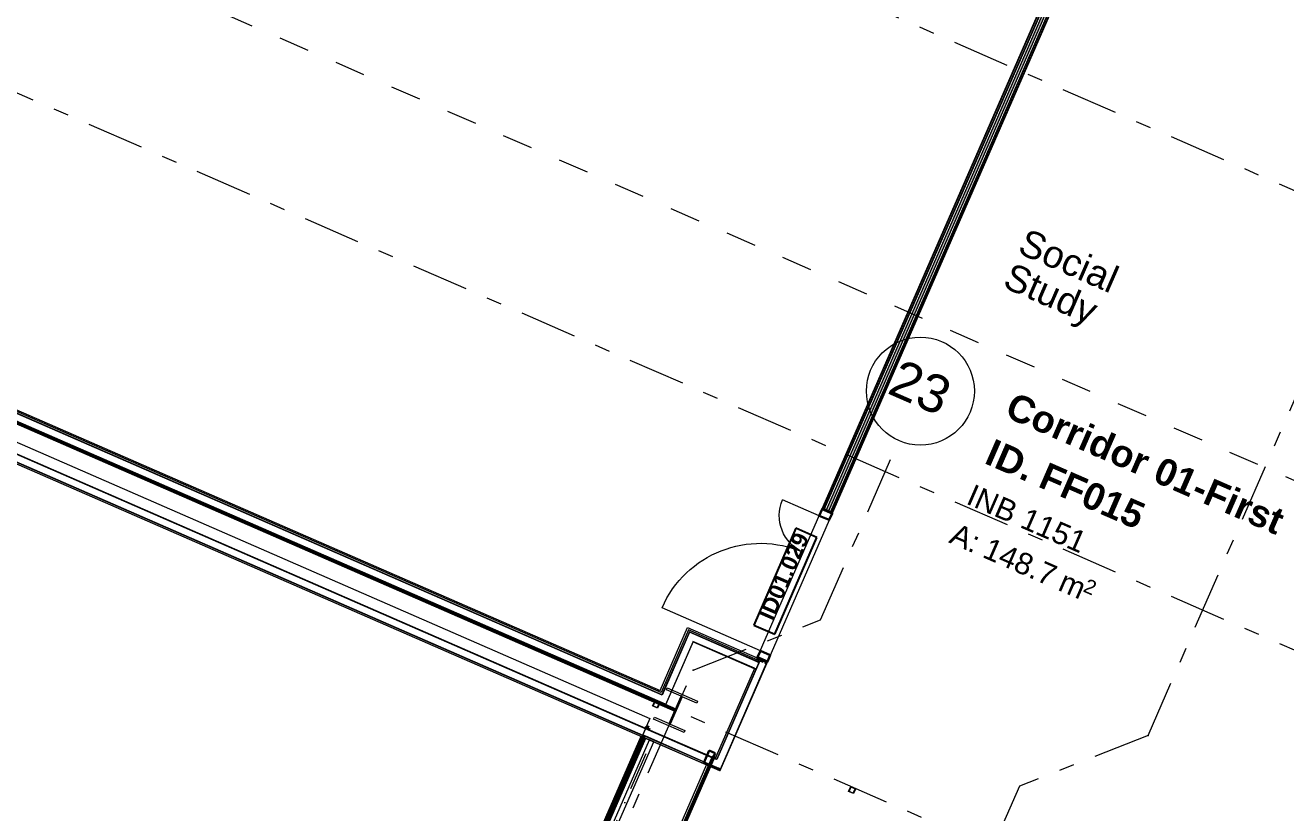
# Model space of a CAD drawing. Header units: millimetres. Extents: x -50172 to 258853, y -59787 to 25069.
# Drawn here: x -19181 to -7507, y -31887 to -24594 of the extents above; entities that cross this region are included whole.
import ezdxf
from ezdxf.enums import TextEntityAlignment as Align

# ---------------------------------------------------------------- set-up
doc = ezdxf.new("R2010")
doc.units = ezdxf.units.MM
doc.header["$MEASUREMENT"] = 0
for name, pattern in [('Dashed', [564.444447, 282.222223, -282.222223]), ('Dot & Dashed', [670.277762, 352.777767, -176.388884, 0, -141.111112]), ('Double Dashed', [1093.611073, 529.166651, -211.666656, 141.111112, -211.666656])]:
    doc.linetypes.add(name, pattern=pattern)
for name, color, linetype in [('A-25-M_Wall_Int', 7, 'Continuous'), ('A-95-MC_Marker_Section_P2.Marker', 7, 'Continuous'), ('ArchiCAD Door Markers', 7, 'Continuous'), ('ArchiCAD Doors', 7, 'Continuous'), ('COLUMN.IFC Import', 7, 'Continuous'), ('New_A-05-M_Gross_Int_Circulation', 7, 'Continuous'), ('New_A-15-MG_Structural_Grid_Phase_2', 7, 'Continuous'), ('New_A-20-M_Floor_Slab', 7, 'Continuous'), ('New_A-25-M_Curtain_Wall', 7, 'Continuous'), ('New_A-25-M_Wall_Int', 7, 'Continuous'), ('New_A-35-M_FFE-Zone', 7, 'Continuous'), ('New_ArchiCAD Door Markers', 7, 'Continuous'), ('New_ArchiCAD Doors', 7, 'Continuous')]:
    doc.layers.add(name, color=color, linetype=linetype)
for name, color, linetype, lineweight in [('A-25-M_Wall_Int_Pen_No__1', 7, 'Continuous', 13), ('A-95-MC_Marker_Section_P2.Marker_Pen_No__1', 7, 'Continuous', 13), ('ArchiCAD Door Markers_Pen_No__1', 7, 'Continuous', 13), ('ArchiCAD Door Markers_Pen_No__5', 7, 'Continuous', 25), ('ArchiCAD Doors_Pen_No__3', 7, 'Continuous', 18), ('COLUMN.IFC Import_Pen_No__2', 8, 'Continuous', 15), ('New_A-20-M_Floor_Slab_Pen_No__89', 8, 'Continuous', 20), ('New_A-25-M_Curtain_Wall_Pen_No__90', 8, 'Continuous', 20), ('New_A-25-M_Wall_Int_Pen_No__1', 7, 'Continuous', 13), ('New_A-95-P_Drawing_Pen_No__156', 5, 'Continuous', 50), ('New_A-95-P_Text_1_50_GA_Pen_No__1', 7, 'Continuous', 13), ('New_ArchiCAD Door Markers_Pen_No__1', 7, 'Continuous', 13), ('New_ArchiCAD Door Markers_Pen_No__5', 7, 'Continuous', 25), ('New_ArchiCAD Doors_Pen_No__1', 7, 'Continuous', 13), ('New_ArchiCAD Zone Stamps_Pen_No__9', 7, 'Continuous', 13)]:
    doc.layers.add(name, color=color, linetype=linetype, lineweight=lineweight)
for name, color, linetype, lineweight, true_color in [('A-25-M_Wall_Int_Pen_No__107', 7, 'Continuous', 15, 0xa6a6a6), ('A-25-M_Wall_Int_Pen_No__27', 7, 'Continuous', 50, 0x2a2a2a), ('ArchiCAD Doors_Pen_No__23', 7, 'Continuous', 30, 0x2a2a2a), ('New_A-05-M_Gross_Int_Circulation_Pen_No__74', 7, 'Continuous', 20, 0x606060), ('New_A-15-MG_Structural_Grid_Phase_2_Pen_No__222', 7, 'Continuous', 13, 0x65af33), ('New_A-25-M_Curtain_Wall_Pen_No__69', 7, 'Continuous', 20, 0x606060), ('New_A-25-M_Wall_Int_Pen_No__107', 7, 'Continuous', 15, 0xa6a6a6), ('New_A-25-M_Wall_Int_Pen_No__27', 7, 'Continuous', 50, 0x2a2a2a), ('New_A-35-M_FFE-Zone_Pen_No__74', 7, 'Continuous', 20, 0x606060), ('New_ArchiCAD Doors_Pen_No__43', 7, 'Continuous', 30, 0x444444), ('New_ArchiCAD Doors_Pen_No__63', 7, 'Continuous', 20, 0x606060)]:
    doc.layers.add(name, color=color, linetype=linetype, lineweight=lineweight, true_color=true_color)
doc.styles.add('GENERATED_STYLE_1', font='')
doc.styles.add('GENERATED_STYLE_2', font='')
doc.styles.add('GENERATED_STYLE_3', font='')
doc.styles.add('GENERATED_STYLE_4', font='')
doc.styles.get('GENERATED_STYLE_1').set_extended_font_data('Arial', bold=True)
doc.styles.get('GENERATED_STYLE_2').set_extended_font_data('Swis721 BT', bold=True)
doc.styles.get('GENERATED_STYLE_3').set_extended_font_data('Arial')
doc.styles.get('GENERATED_STYLE_4').set_extended_font_data('Swis721 BT')
doc.linetypes.add('Double Slash', pattern='A,0,[2,EC-MA-00-01-DR-A-00364 Phase 2 Hub First Floor GA-S2-P181.Shx,S=15.679012,R=0,X=0,Y=0],-1975.555563,0', length=1975.555563)

# ---------------------------------------------------------------- blocks, each defined once
blk = doc.blocks.new('Corridor 01-First_INB 1151_45_2', base_point=(-9241, -29522))
at = {"layer": 'New_A-05-M_Gross_Int_Circulation_Pen_No__74', "linetype": 'Continuous'}
for p, q in [((-8283, -21257), (-12748, -31497)), ((-13468, -31183), (-16881, -38996)), ((-12748, -31497), (-13468, -31183))]:
    blk.add_line(p, q, dxfattribs=at)
at = {"layer": 'New_ArchiCAD Zone Stamps_Pen_No__9'}
for tag, height, style, p in [('ROOM_NAME', 250, 'GENERATED_STYLE_1', (-10021, -27985)), ('zoneNameLine2', 250, 'GENERATED_STYLE_1', (-10210, -28418)), ('ROOM_NUMBER', 200, 'GENERATED_STYLE_3', (-10398, -28838)), ('measuredAreaCode', 200, 'GENERATED_STYLE_3', (-10555, -29198)), ('DUMMY_649', 200, 'GENERATED_STYLE_3', (-10248, -29332)), ('DUMMY_650', 200, 'GENERATED_STYLE_3', (-9619, -29607)), ('DUMMY_651', 133, 'GENERATED_STYLE_3', (-9339, -29713))]:
    blk.add_attdef(tag, text='', height=height, rotation=336.4404, dxfattribs=dict(at, style=style)).set_placement(p, align=Align.TOP_LEFT)
blk = doc.blocks.new('Computer Lab E (PG)_INB 1101_46_2', base_point=(-15405, -22880))
at = {"layer": 'New_A-35-M_FFE-Zone_Pen_No__74', "linetype": 'Continuous'}
for p, q in [((-12402, -30453), (-8387, -21245)), ((-20678, -27537), (-13300, -30754)), ((-13300, -30754), (-13047, -30172)), ((-13047, -30172), (-12402, -30453))]:
    blk.add_line(p, q, dxfattribs=at)
at = {"layer": 'New_ArchiCAD Zone Stamps_Pen_No__9'}
for tag, height, style, p in [('ROOM_NAME', 250, 'GENERATED_STYLE_1', (-16534, -21191)), ('zoneNameLine2', 250, 'GENERATED_STYLE_1', (-16723, -21623)), ('ROOM_NUMBER', 200, 'GENERATED_STYLE_3', (-16911, -22044)), ('measuredAreaCode', 200, 'GENERATED_STYLE_3', (-17068, -22404)), ('DUMMY_649', 200, 'GENERATED_STYLE_3', (-16761, -22538)), ('DUMMY_650', 200, 'GENERATED_STYLE_3', (-16271, -22752)), ('DUMMY_651', 133, 'GENERATED_STYLE_3', (-15992, -22858))]:
    blk.add_attdef(tag, text='', height=height, rotation=336.4404, dxfattribs=dict(at, style=style)).set_placement(p, align=Align.TOP_LEFT)
blk = doc.blocks.new('Slab_6_2', base_point=(-21326, -27555))
at = {"layer": 'New_A-20-M_Floor_Slab_Pen_No__89', "linetype": 'Continuous', "flags": 128}
blk.add_lwpolyline([(-21326, -27555), (-13395, -31013), (-16771, -38757), (-18248, -38113), (-20300, -42813), (-15135, -45066), (-14841, -44390), (-9718, -46624), (-10481, -48373), (-10761, -49015), (-11284, -50213), (-1528, -54467), (942, -48802), (12487, -53836)], dxfattribs=at)
blk = doc.blocks.new('*X788')
at = {"layer": 'New_A-25-M_Wall_Int_Pen_No__107', "linetype": 'Continuous'}
for p, q in [((-8375, -21217), (-8373, -21217)), ((-8373, -21217), (-8367, -21213)), ((-8367, -21213), (-8363, -21209)), ((-8363, -21209), (-8361, -21203)), ((-8361, -21204), (-8363, -21209)), ((-8363, -21209), (-8363, -21215)), ((-8363, -21215), (-8362, -21221)), ((-8362, -21221), (-8361, -21223)), ((-8361, -21186), (-8360, -21192)), ((-8361, -21203), (-8360, -21198)), ((-8357, -21199), (-8361, -21204)), ((-8360, -21198), (-8360, -21192)), ((-8352, -21195), (-8357, -21199)), ((-8348, -21192), (-8352, -21195)), ((-8335, -21145), (-8343, -21144)), ((-8329, -21150), (-8335, -21145))]:
    blk.add_line(p, q, dxfattribs=at)
blk = doc.blocks.new('*X789')
at = {"layer": 'New_A-25-M_Wall_Int_Pen_No__107', "linetype": 'Continuous'}
blk.add_hatch(color=256, dxfattribs=at).paths.add_polyline_path([(-12367, -30468), (-12373, -30482), (-12351, -30492), (-12344, -30478)])
blk = doc.blocks.new('*X790')
at = {"layer": 'New_A-25-M_Wall_Int_Pen_No__107', "linetype": 'Continuous'}
blk.add_hatch(color=256, dxfattribs=at).paths.add_polyline_path([(-8315, -21175), (-11764, -29084), (-11741, -29094), (-8302, -21208)])
blk = doc.blocks.new('*X791')
at = {"layer": 'New_A-25-M_Wall_Int_Pen_No__107', "linetype": 'Continuous'}
blk.add_hatch(color=256, dxfattribs=at).paths.add_polyline_path([(-8597, -21976), (-8587, -21953), (-8601, -21947), (-8611, -21970)])
blk = doc.blocks.new('Double Door Asymmetric 19_6')
at = {"layer": 'New_ArchiCAD Doors_Pen_No__1', "linetype": 'Continuous'}
for p, q in [((-755, -15), (-755, 0)), ((755, -15), (755, 0)), ((-755, -18), (-755, -15)), ((-755, -38), (-755, -18)), ((-755, -63), (-755, -38)), ((-755, -82), (-755, -63)), ((-755, -85), (-755, -82)), ((-755, -100), (-755, -85)), ((755, -18), (755, -15)), ((755, -38), (755, -18)), ((755, -63), (755, -38)), ((755, -82), (755, -63)), ((755, -85), (755, -82)), ((755, -100), (755, -85))]:
    blk.add_line(p, q, dxfattribs=at)
at = {"layer": 'New_ArchiCAD Doors_Pen_No__43', "linetype": 'Continuous'}
for p, q in [((-748, 0), (-755, 0)), ((-755, 0), (-755, -100)), ((-682, 0), (-748, 0)), ((-748, 0), (-748, -100)), ((-682, -100), (-682, 0)), ((748, 0), (682, 0)), ((682, 0), (682, -100)), ((748, 0), (755, 0)), ((748, -100), (748, 0)), ((755, 0), (755, -100)), ((-748, -100), (-755, -100)), ((-748, -100), (-682, -100)), ((682, -100), (748, -100)), ((748, -100), (755, -100))]:
    blk.add_line(p, q, dxfattribs=at)
at = {"layer": 'New_ArchiCAD Doors_Pen_No__63', "linetype": 'Continuous'}
for p, q in [((682, 0), (682, 994)), ((-682, 0), (-682, 370))]:
    blk.add_line(p, q, dxfattribs=at)
for centre, radius, start, end in [((682, 0), 994, 90, 180), ((-682, 0), 370, 0, 90)]:
    blk.add_arc(centre, radius, start, end, dxfattribs=at)
blk = doc.blocks.new('Door Stamp 17_32')
at = {"layer": 'New_ArchiCAD Door Markers_Pen_No__5', "linetype": 'Continuous'}
for p, q in [((489, -40), (-489, -40)), ((-489, -40), (-489, -252)), ((489, -40), (-489, -40)), ((489, -252), (489, -40)), ((-489, -252), (489, -252))]:
    blk.add_line(p, q, dxfattribs=at)
at = {"layer": 'New_ArchiCAD Door Markers_Pen_No__1', "style": 'GENERATED_STYLE_2'}
blk.add_attdef('AC_WIDO_ID', text='', height=150, rotation=180, dxfattribs=at).set_placement((430, 4), align=Align.BOTTOM_LEFT)
blk = doc.blocks.new('Wall_261_2', base_point=(-8283, -21257))
at = {"layer": 'New_A-25-M_Wall_Int_Pen_No__107', "linetype": 'Continuous'}
for points in [[(-8341, -21139), (-8327, -21145), (-8335, -21125)], [(-11798, -29068), (-11785, -29074), (-8371, -21245), (-8384, -21239)], [(-8572, -21919), (-8283, -21257), (-8291, -21237), (-8585, -21913)], [(-8371, -21245), (-8365, -21231), (-8378, -21225), (-8384, -21239)], [(-8578, -21932), (-8572, -21919), (-8585, -21913), (-8591, -21926)], [(-8625, -22004), (-11720, -29102), (-11707, -29108), (-8612, -22010)], [(-8612, -22010), (-8606, -21997), (-8619, -21991), (-8625, -22004)], [(-12408, -30467), (-12395, -30473), (-12388, -30459), (-12402, -30453)], [(-12330, -30501), (-12317, -30507), (-12310, -30493), (-12324, -30487)]]:
    blk.add_hatch(color=256, dxfattribs=at).paths.add_polyline_path(points)
at = {"layer": 'New_A-25-M_Wall_Int_Pen_No__107', "linetype": 'Continuous', "lineweight": 0, "true_color": 0x535353}
for points in [[(-11785, -29074), (-11782, -29076), (-8325, -21149), (-8327, -21146), (-8327, -21146)], [(-8618, -21988), (-8291, -21237), (-8292, -21233), (-8621, -21987)], [(-8365, -21231), (-8364, -21230), (-8378, -21224), (-8378, -21225)], [(-8327, -21146), (-8327, -21145), (-8341, -21139), (-8341, -21140)], [(-8327, -21146), (-8327, -21146), (-8327, -21145)], [(-8579, -21935), (-8578, -21932), (-8591, -21926), (-8593, -21929)], [(-8622, -21989), (-11723, -29101), (-11720, -29102), (-8619, -21991)], [(-8619, -21991), (-8618, -21988), (-8621, -21987), (-8622, -21989)], [(-8606, -21997), (-8604, -21994), (-8618, -21988), (-8619, -21991)], [(-12388, -30459), (-12395, -30473), (-12392, -30474), (-12385, -30460)], [(-12327, -30485), (-12333, -30500), (-12330, -30501), (-12324, -30487)]]:
    blk.add_hatch(color=251, dxfattribs=at).paths.add_polyline_path(points)
at = {"layer": 'New_A-25-M_Wall_Int_Pen_No__1', "linetype": 'Continuous'}
for p, q in [((-8327, -21146), (-11785, -29074)), ((-8325, -21149), (-11782, -29076)), ((-8315, -21175), (-11764, -29084)), ((-8302, -21208), (-11741, -29094)), ((-8292, -21233), (-8621, -21987)), ((-8291, -21237), (-8585, -21913)), ((-8378, -21224), (-8364, -21230)), ((-8378, -21225), (-8365, -21231)), ((-8327, -21145), (-8341, -21139)), ((-8341, -21140), (-8327, -21146)), ((-8593, -21929), (-8601, -21947)), ((-8579, -21935), (-8593, -21929)), ((-8585, -21913), (-8591, -21926)), ((-8578, -21932), (-8591, -21926)), ((-8622, -21989), (-11723, -29101)), ((-8625, -22004), (-11720, -29102)), ((-8619, -21991), (-8625, -22004)), ((-8621, -21987), (-8622, -21989)), ((-8619, -21991), (-8606, -21997)), ((-8611, -21970), (-8618, -21988)), ((-8604, -21994), (-8618, -21988)), ((-8601, -21947), (-8611, -21970)), ((-8597, -21976), (-8611, -21970)), ((-8587, -21953), (-8601, -21947)), ((-11785, -29074), (-11798, -29068)), ((-11782, -29076), (-11785, -29074)), ((-11764, -29084), (-11782, -29076)), ((-11741, -29094), (-11764, -29084)), ((-11723, -29101), (-11741, -29094)), ((-11720, -29102), (-11723, -29101)), ((-11707, -29108), (-11720, -29102)), ((-12388, -30459), (-12402, -30453)), ((-12388, -30459), (-12395, -30473)), ((-12385, -30460), (-12392, -30474)), ((-12385, -30460), (-12388, -30459)), ((-12367, -30468), (-12385, -30460)), ((-12367, -30468), (-12373, -30482)), ((-12344, -30478), (-12367, -30468)), ((-12344, -30478), (-12351, -30492)), ((-12327, -30485), (-12344, -30478)), ((-12327, -30485), (-12333, -30500)), ((-12324, -30487), (-12330, -30501)), ((-12324, -30487), (-12327, -30485)), ((-12310, -30493), (-12324, -30487))]:
    blk.add_line(p, q, dxfattribs=at)
at = {"layer": 'New_A-25-M_Wall_Int_Pen_No__1', "linetype": 'Continuous', "flags": 128}
for points in [[(-8384, -21239), (-11798, -29068)], [(-8572, -21919), (-8283, -21257)], [(-11707, -29108), (-8612, -22010)], [(-12402, -30453), (-12408, -30467)], [(-12408, -30467), (-12378, -30480)], [(-12373, -30482), (-12351, -30492)], [(-12333, -30500), (-12317, -30507)], [(-12317, -30507), (-12310, -30493)]]:
    blk.add_lwpolyline(points, dxfattribs=at)
at = {"layer": 'New_A-25-M_Wall_Int', "color": 250, "lineweight": 50, "true_color": 0x2a2a2a}
for name in ['*X790', '*X788', '*X791', '*X789']:
    blk.add_blockref(name, (0, 0), dxfattribs=at)
at = {"layer": 'New_ArchiCAD Door Markers'}
ref = blk.add_blockref('Door Stamp 17_32', (-12008, -29801), dxfattribs=dict(at, rotation=246.4404115839982))
ref.add_attrib('AC_WIDO_ID', 'ID01.029', dxfattribs={"layer": 'New_ArchiCAD Door Markers_Pen_No__1', "color": 7, "height": 150, "rotation": 66.4404, "style": 'GENERATED_STYLE_2'}).set_placement((-12217, -30134), align=Align.BOTTOM_LEFT)
at = {"layer": 'New_ArchiCAD Doors', "color": 251, "linetype": 'Continuous', "lineweight": 20, "true_color": 0x606060, "xscale": -1, "zscale": 1000, "rotation": 66.44041158399823}
blk.add_blockref('Double Door Asymmetric 19_6', (-12100, -29761), dxfattribs=at)
blk = doc.blocks.new('Wall_262_2', base_point=(-12714, -31419))
at = {"layer": 'New_A-25-M_Wall_Int_Pen_No__107', "linetype": 'Continuous', "lineweight": 0, "true_color": 0x535353}
for points in [[(-13413, -31118), (-12811, -31380), (-12810, -31377), (-13412, -31115)], [(-13440, -31179), (-12838, -31441), (-12837, -31439), (-13438, -31176)], [(-12811, -31380), (-12791, -31389), (-12792, -31385), (-12810, -31377)], [(-12838, -31441), (-12756, -31477), (-12757, -31473), (-12837, -31439)]]:
    blk.add_hatch(color=251, dxfattribs=at).paths.add_polyline_path(points)
at = {"layer": 'New_A-25-M_Wall_Int_Pen_No__107', "linetype": 'Continuous'}
for points in [[(-13446, -31193), (-12844, -31455), (-12838, -31441), (-13440, -31179)], [(-12844, -31455), (-12748, -31497), (-12756, -31477), (-12838, -31441)]]:
    blk.add_hatch(color=256, dxfattribs=at).paths.add_polyline_path(points)
at = {"layer": 'New_A-25-M_Wall_Int_Pen_No__1', "linetype": 'Continuous'}
for p, q in [((-13413, -31118), (-12811, -31380)), ((-13440, -31179), (-12838, -31441)), ((-13438, -31176), (-12837, -31439)), ((-12837, -31439), (-12811, -31380)), ((-12811, -31380), (-12837, -31439)), ((-12811, -31380), (-12810, -31377)), ((-12810, -31377), (-12811, -31380)), ((-12811, -31380), (-12791, -31389)), ((-12844, -31455), (-12838, -31441)), ((-12838, -31441), (-12844, -31455)), ((-12838, -31441), (-12837, -31439)), ((-12837, -31439), (-12838, -31441)), ((-12838, -31441), (-12756, -31477)), ((-12837, -31439), (-12802, -31454)), ((-12802, -31454), (-12757, -31473))]:
    blk.add_line(p, q, dxfattribs=at)
at = {"layer": 'New_A-25-M_Wall_Int_Pen_No__1', "linetype": 'Continuous', "flags": 128}
for points in [[(-13467, -31183), (-13461, -31170)], [(-13461, -31170), (-13460, -31167)], [(-13460, -31167), (-13434, -31108)], [(-13434, -31108), (-13433, -31105)], [(-12792, -31385), (-13412, -31115)], [(-13446, -31193), (-12748, -31497)]]:
    blk.add_lwpolyline(points, dxfattribs=at)
blk = doc.blocks.new('Wall_282_2', base_point=(-13406, -31101))
at = {"layer": 'New_A-25-M_Wall_Int_Pen_No__107', "linetype": 'Continuous'}
blk.add_hatch(color=256, dxfattribs=at).paths.add_polyline_path([(-13446, -31193), (-13440, -31179), (-13463, -31169), (-13469, -31183)])
at = {"layer": 'New_A-25-M_Wall_Int_Pen_No__107', "linetype": 'Continuous', "lineweight": 0, "true_color": 0x535353}
for points in [[(-13440, -31179), (-13438, -31176), (-13461, -31166), (-13463, -31169)], [(-13413, -31118), (-13412, -31115), (-13435, -31105), (-13436, -31108)]]:
    blk.add_hatch(color=251, dxfattribs=at).paths.add_polyline_path(points)
at = {"layer": 'New_A-25-M_Wall_Int_Pen_No__1', "linetype": 'Continuous'}
for p, q in [((-13463, -31169), (-13440, -31179)), ((-13461, -31166), (-13438, -31176)), ((-13436, -31108), (-13413, -31118)), ((-13412, -31115), (-13435, -31105)), ((-13469, -31183), (-13446, -31193))]:
    blk.add_line(p, q, dxfattribs=at)
at = {"layer": 'New_A-25-M_Wall_Int_Pen_No__27', "linetype": 'Continuous', "flags": 128}
for points in [[(-13429, -31091), (-13435, -31105)], [(-13406, -31101), (-13429, -31091)], [(-13412, -31115), (-13406, -31101)], [(-13469, -31183), (-16845, -38925)], [(-16822, -38935), (-13446, -31193)], [(-16845, -38925), (-16822, -38935)]]:
    blk.add_lwpolyline(points, dxfattribs=at)
blk = doc.blocks.new('Wall_312_2', base_point=(-12995, -30304))
at = {"layer": 'A-25-M_Wall_Int_Pen_No__107', "linetype": 'Continuous'}
blk.add_hatch(color=256, dxfattribs=at).paths.add_polyline_path([(-12395, -30473), (-13039, -30192), (-13031, -30212), (-12401, -30487)])
at = {"layer": 'A-25-M_Wall_Int_Pen_No__107', "linetype": 'Continuous', "lineweight": 0, "true_color": 0x535353}
for points in [[(-12401, -30487), (-13031, -30212), (-13030, -30216), (-12402, -30490)], [(-12427, -30548), (-12997, -30300), (-12995, -30304), (-12429, -30551)]]:
    blk.add_hatch(color=251, dxfattribs=at).paths.add_polyline_path(points)
at = {"layer": 'A-25-M_Wall_Int_Pen_No__1', "linetype": 'Continuous'}
for p, q in [((-12401, -30487), (-13031, -30212)), ((-12402, -30490), (-13030, -30216)), ((-12427, -30548), (-12997, -30300))]:
    blk.add_line(p, q, dxfattribs=at)
at = {"layer": 'A-25-M_Wall_Int_Pen_No__1', "linetype": 'Continuous', "flags": 128}
for points in [[(-12395, -30473), (-13039, -30192)], [(-12995, -30304), (-12429, -30551)]]:
    blk.add_lwpolyline(points, dxfattribs=at)
blk = doc.blocks.new('Wall_313_2', base_point=(-13249, -30886))
at = {"layer": 'A-25-M_Wall_Int_Pen_No__107', "linetype": 'Continuous'}
blk.add_hatch(color=256, dxfattribs=at).paths.add_polyline_path([(-13039, -30192), (-13293, -30774), (-13285, -30794), (-13031, -30212)])
at = {"layer": 'A-25-M_Wall_Int_Pen_No__107', "linetype": 'Continuous', "lineweight": 0, "true_color": 0x535353}
for points in [[(-13031, -30212), (-13285, -30794), (-13283, -30798), (-13030, -30216)], [(-12997, -30300), (-13250, -30882), (-13249, -30886), (-12995, -30304)]]:
    blk.add_hatch(color=251, dxfattribs=at).paths.add_polyline_path(points)
at = {"layer": 'A-25-M_Wall_Int_Pen_No__1', "linetype": 'Continuous'}
for p, q in [((-13031, -30212), (-13285, -30794)), ((-13030, -30216), (-13283, -30798)), ((-12997, -30300), (-13250, -30882))]:
    blk.add_line(p, q, dxfattribs=at)
at = {"layer": 'A-25-M_Wall_Int_Pen_No__1', "linetype": 'Continuous', "flags": 128}
for points in [[(-13039, -30192), (-13293, -30774)], [(-13249, -30886), (-12995, -30304)]]:
    blk.add_lwpolyline(points, dxfattribs=at)
blk = doc.blocks.new('Wall_314_2', base_point=(-20785, -27600))
at = {"layer": 'A-25-M_Wall_Int_Pen_No__107', "linetype": 'Continuous', "lineweight": 0, "true_color": 0x535353}
for points in [[(-20662, -27650), (-20781, -27598), (-20785, -27600), (-20663, -27653)], [(-20649, -27583), (-20693, -27564), (-20697, -27565), (-20650, -27586)], [(-13250, -30882), (-20658, -27652), (-20658, -27655), (-13249, -30886)], [(-13285, -30794), (-20644, -27585), (-20645, -27588), (-13283, -30798)]]:
    blk.add_hatch(color=251, dxfattribs=at).paths.add_polyline_path(points)
at = {"layer": 'A-25-M_Wall_Int_Pen_No__107', "linetype": 'Continuous'}
for points in [[(-20646, -27568), (-20673, -27556), (-20693, -27564), (-20649, -27583)], [(-13293, -30774), (-20641, -27570), (-20644, -27585), (-13285, -30794)]]:
    blk.add_hatch(color=256, dxfattribs=at).paths.add_polyline_path(points)
at = {"layer": 'A-25-M_Wall_Int_Pen_No__1', "linetype": 'Continuous'}
for p, q in [((-20662, -27650), (-20781, -27598)), ((-20650, -27586), (-20697, -27565)), ((-20649, -27583), (-20693, -27564)), ((-20662, -27650), (-20650, -27586)), ((-20645, -27588), (-20658, -27652)), ((-13250, -30882), (-20658, -27652)), ((-20649, -27583), (-20646, -27568)), ((-13283, -30798), (-20645, -27588)), ((-20641, -27570), (-20644, -27585)), ((-13285, -30794), (-20644, -27585))]:
    blk.add_line(p, q, dxfattribs=at)
at = {"layer": 'A-25-M_Wall_Int_Pen_No__1', "linetype": 'Continuous', "flags": 128}
for points in [[(-20785, -27600), (-20663, -27653)], [(-20646, -27568), (-20673, -27556)], [(-20658, -27655), (-13249, -30886)], [(-13293, -30774), (-20641, -27570)]]:
    blk.add_lwpolyline(points, dxfattribs=at)
blk = doc.blocks.new('Wall_364_2', base_point=(-13433, -31105))
at = {"layer": 'New_A-25-M_Wall_Int_Pen_No__107', "linetype": 'Continuous', "lineweight": 0, "true_color": 0x535353}
for points in [[(-21368, -27649), (-13434, -31108), (-13433, -31105), (-21367, -27646)], [(-21395, -27710), (-13461, -31170), (-13460, -31167), (-21394, -27707)]]:
    blk.add_hatch(color=251, dxfattribs=at).paths.add_polyline_path(points)
at = {"layer": 'New_A-25-M_Wall_Int_Pen_No__107', "linetype": 'Continuous'}
blk.add_hatch(color=256, dxfattribs=at).paths.add_polyline_path([(-21401, -27724), (-13467, -31183), (-13461, -31170), (-21395, -27710)])
at = {"layer": 'New_A-25-M_Wall_Int_Pen_No__1', "linetype": 'Continuous'}
for p, q in [((-21368, -27649), (-13434, -31108)), ((-21395, -27710), (-13461, -31170)), ((-21394, -27707), (-13460, -31167))]:
    blk.add_line(p, q, dxfattribs=at)
at = {"layer": 'New_A-25-M_Wall_Int_Pen_No__1', "linetype": 'Continuous', "flags": 128}
for points in [[(-13433, -31105), (-21367, -27646)], [(-21401, -27724), (-13467, -31183)]]:
    blk.add_lwpolyline(points, dxfattribs=at)
blk = doc.blocks.new('High-Speed Roll-up Door 19')
at = {"layer": 'ArchiCAD Doors_Pen_No__23', "linetype": 'Continuous'}
for p, q in [((-6612, 60), (-6737, 60)), ((-6737, 60), (-6737, 0)), ((-6737, 0), (-6612, 0)), ((-6612, 0), (-6612, 60)), ((6612, 0), (6612, 60)), ((6612, 60), (6737, 60)), ((6737, 0), (6612, 0)), ((6737, 60), (6737, 0))]:
    blk.add_line(p, q, dxfattribs=at)
at = {"layer": 'ArchiCAD Doors_Pen_No__3', "linetype": 'Continuous'}
blk.add_line((-6612, 30), (6612, 30), dxfattribs=at)
blk = doc.blocks.new('Door Stamp 17_63')
at = {"layer": 'ArchiCAD Door Markers_Pen_No__5', "linetype": 'Continuous'}
for p, q in [((925, 349), (-934, 350)), ((-934, 350), (-934, 138)), ((925, 137), (925, 349)), ((-934, 138), (925, 137)), ((-934, 138), (925, 137))]:
    blk.add_line(p, q, dxfattribs=at)
at = {"layer": 'ArchiCAD Door Markers_Pen_No__1', "style": 'GENERATED_STYLE_2'}
blk.add_attdef('AC_WIDO_ID', text='', height=150, rotation=359.9818, dxfattribs=at).set_placement((-875, 182), align=Align.BOTTOM_LEFT)
blk = doc.blocks.new('Wall_397_2', base_point=(-12804, -31364))
at = {"layer": 'A-25-M_Wall_Int_Pen_No__27', "linetype": 'Continuous', "flags": 128}
for points in [[(-12804, -31364), (-18193, -43723)], [(-18193, -43723), (-12804, -31364)]]:
    blk.add_lwpolyline(points, dxfattribs=at)
at = {"layer": 'ArchiCAD Door Markers'}
ref = blk.add_blockref('Door Stamp 17_63', (-15484, -37511), dxfattribs=dict(at, rotation=246.4404115839915))
ref.add_attrib('AC_WIDO_ID', 'CURTAIN ABOVE', dxfattribs={"layer": 'ArchiCAD Door Markers_Pen_No__1', "color": 7, "height": 150, "rotation": 246.4222, "style": 'GENERATED_STYLE_2'}).set_placement((-15008, -36720), align=Align.BOTTOM_LEFT)
at = {"layer": 'ArchiCAD Doors', "color": 251, "linetype": 'Continuous', "lineweight": 20, "true_color": 0x606060, "zscale": 1000, "rotation": 66.44041158399149}
blk.add_blockref('High-Speed Roll-up Door 19', (-15484, -37511), dxfattribs=at)
blk = doc.blocks.new('Wall_420_2', base_point=(-12317, -30507))
at = {"layer": 'A-25-M_Wall_Int_Pen_No__107', "linetype": 'Continuous'}
for points in [[(-12778, -31391), (-12415, -30557), (-12429, -30551), (-12792, -31385)], [(-12387, -30493), (-12381, -30479), (-12395, -30473), (-12401, -30487)]]:
    blk.add_hatch(color=256, dxfattribs=at).paths.add_polyline_path(points)
at = {"layer": 'A-25-M_Wall_Int_Pen_No__107', "linetype": 'Continuous', "lineweight": 0, "true_color": 0x535353}
for points in [[(-12776, -31392), (-12385, -30497), (-12388, -30496), (-12778, -31391)], [(-12741, -31480), (-12317, -30507), (-12319, -30506), (-12744, -31479)], [(-12415, -30557), (-12414, -30554), (-12427, -30548), (-12429, -30551)], [(-12388, -30496), (-12387, -30493), (-12401, -30487), (-12402, -30490)], [(-12385, -30497), (-12384, -30494), (-12387, -30493), (-12388, -30496)], [(-12384, -30494), (-12378, -30480), (-12381, -30479), (-12387, -30493)], [(-12777, -31395), (-12776, -31392), (-12778, -31391), (-12780, -31394)], [(-12742, -31483), (-12741, -31480), (-12744, -31479), (-12745, -31482)]]:
    blk.add_hatch(color=251, dxfattribs=at).paths.add_polyline_path(points)
at = {"layer": 'New_A-25-M_Wall_Int_Pen_No__107', "linetype": 'Continuous', "lineweight": 0, "true_color": 0x535353}
for points in [[(-12778, -31391), (-12792, -31385), (-12791, -31389), (-12780, -31394)], [(-12745, -31482), (-12744, -31479), (-12757, -31473), (-12756, -31477)]]:
    blk.add_hatch(color=251, dxfattribs=at).paths.add_polyline_path(points)
at = {"layer": 'New_A-25-M_Wall_Int_Pen_No__107', "linetype": 'Continuous'}
for points in [[(-12756, -31477), (-12750, -31493), (-12745, -31482)], [(-12745, -31482), (-12750, -31493), (-12748, -31497), (-12742, -31483)]]:
    blk.add_hatch(color=256, dxfattribs=at).paths.add_polyline_path(points)
at = {"layer": 'A-25-M_Wall_Int_Pen_No__1', "linetype": 'Continuous'}
for p, q in [((-12388, -30496), (-12778, -31391)), ((-12378, -30480), (-12777, -31395)), ((-12319, -30506), (-12744, -31479)), ((-12429, -30551), (-12415, -30557)), ((-12427, -30548), (-12414, -30554)), ((-12402, -30490), (-12388, -30496)), ((-12387, -30493), (-12401, -30487)), ((-12381, -30479), (-12387, -30493))]:
    blk.add_line(p, q, dxfattribs=at)
at = {"layer": 'A-25-M_Wall_Int_Pen_No__1', "linetype": 'Continuous', "flags": 128}
for points in [[(-12429, -30551), (-12792, -31385)], [(-12742, -31483), (-12317, -30507)], [(-12395, -30473), (-12381, -30479)], [(-12381, -30479), (-12378, -30480)], [(-12373, -30482), (-12351, -30492)], [(-12333, -30500), (-12319, -30506)], [(-12319, -30506), (-12317, -30507)], [(-12748, -31497), (-12742, -31483)]]:
    blk.add_lwpolyline(points, dxfattribs=at)
at = {"layer": 'New_A-25-M_Wall_Int_Pen_No__1', "linetype": 'Continuous'}
for p, q in [((-12778, -31391), (-12792, -31385)), ((-12780, -31394), (-12791, -31389)), ((-12777, -31395), (-12780, -31394)), ((-12744, -31479), (-12757, -31473)), ((-12745, -31482), (-12756, -31477)), ((-12742, -31483), (-12745, -31482))]:
    blk.add_line(p, q, dxfattribs=at)
blk = doc.blocks.new('Column 91')
at = {"layer": 'COLUMN.IFC Import_Pen_No__2', "linetype": 'Continuous'}
for p, q in [((-153.7, 157.25), (153.7, 157.25)), ((-153.7, 138.55), (-153.7, 157.25)), ((-6, 138.55), (-153.7, 138.55)), ((-6, -138.55), (-6, 138.55)), ((6, 138.55), (6, -138.55)), ((153.7, 138.55), (6, 138.55)), ((153.7, 157.25), (153.7, 138.55)), ((-153.7, -138.55), (-6, -138.55)), ((-153.7, -157.25), (-153.7, -138.55)), ((153.7, -157.25), (-153.7, -157.25)), ((6, -138.55), (153.7, -138.55)), ((153.7, -138.55), (153.7, -157.25))]:
    blk.add_line(p, q, dxfattribs=at)
blk = doc.blocks.new('Discrete Accessory 829')
at = {"layer": 'COLUMN.IFC Import_Pen_No__2', "linetype": 'Continuous'}
for p, q in [((-25, 25), (25, 25)), ((-25, -25), (-25, 25)), ((-21, 21), (-21, -21)), ((21, 21), (-21, 21)), ((21, -21), (21, 21)), ((25, 25), (25, -25)), ((25, -25), (-25, -25)), ((-21, -21), (21, -21))]:
    blk.add_line(p, q, dxfattribs=at)
blk = doc.blocks.new('Discrete Accessory 830')
at = {"layer": 'COLUMN.IFC Import_Pen_No__2', "linetype": 'Continuous'}
for p, q in [((-25, 25), (25, 25)), ((-25, -25), (-25, 25)), ((-21, 21), (-21, -21)), ((21, 21), (-21, 21)), ((21, -21), (21, 21)), ((25, 25), (25, -25)), ((25, -25), (-25, -25)), ((-21, -21), (21, -21))]:
    blk.add_line(p, q, dxfattribs=at)
blk = doc.blocks.new('Beam_10_2', base_point=(-16788, -39037))
at = {"layer": 'New_A-25-M_Curtain_Wall_Pen_No__69', "linetype": 'Dot & Dashed'}
blk.add_line((-16788, -39037), (-13380, -31221), dxfattribs=at)
at = {"layer": 'New_A-25-M_Curtain_Wall_Pen_No__90', "linetype": 'Continuous'}
for p, q in [((-16808, -39028), (-13400, -31213)), ((-16769, -39045), (-13361, -31230)), ((-13361, -31230), (-13400, -31213)), ((-16769, -39045), (-16808, -39028))]:
    blk.add_line(p, q, dxfattribs=at)
blk = doc.blocks.new('Standard grid marker_9')
at = {"layer": 'New_A-15-MG_Structural_Grid_Phase_2_Pen_No__222', "linetype": 'Double Dashed'}
blk.add_line((705, 0), (18281, 0), dxfattribs=at)
at = {"layer": 'New_A-15-MG_Structural_Grid_Phase_2_Pen_No__222', "style": 'GENERATED_STYLE_4'}
for tag, p in [('AC_MarkerText_1_0', (-500, 43)), ('AC_MarkerText_1_1', (19486, 43))]:
    blk.add_attdef(tag, text='', height=350, rotation=180, dxfattribs=at).set_placement(p, align=Align.MIDDLE_CENTER)
blk = doc.blocks.new('Standard grid marker_10')
at = {"layer": 'New_A-15-MG_Structural_Grid_Phase_2_Pen_No__222', "linetype": 'Double Dashed'}
blk.add_line((705, 0), (53258, 0), dxfattribs=at)
at = {"layer": 'New_A-15-MG_Structural_Grid_Phase_2_Pen_No__222', "style": 'GENERATED_STYLE_4'}
for tag, p in [('AC_MarkerText_1_0', (-500, 39)), ('AC_MarkerText_1_1', (54463, 39))]:
    blk.add_attdef(tag, text='', height=350, rotation=180, dxfattribs=at).set_placement(p, align=Align.MIDDLE_CENTER)
blk = doc.blocks.new('Standard grid marker_11')
at = {"layer": 'New_A-15-MG_Structural_Grid_Phase_2_Pen_No__222', "linetype": 'Double Dashed'}
blk.add_line((705, 0), (54601, 0), dxfattribs=at)
at = {"layer": 'New_A-15-MG_Structural_Grid_Phase_2_Pen_No__222', "style": 'GENERATED_STYLE_4'}
for tag, p in [('AC_MarkerText_1_0', (-500, 43)), ('AC_MarkerText_1_1', (55806, 43))]:
    blk.add_attdef(tag, text='', height=350, rotation=180, dxfattribs=at).set_placement(p, align=Align.MIDDLE_CENTER)
blk = doc.blocks.new('Standard grid marker_16')
at = {"layer": 'New_A-15-MG_Structural_Grid_Phase_2_Pen_No__222', "linetype": 'Double Dashed'}
for p, q in [((2710, 0), (20151, 0)), ((20151, 0), (21049, -897)), ((21049, -897), (22861, -897))]:
    blk.add_line(p, q, dxfattribs=at)
at = {"layer": 'New_A-15-MG_Structural_Grid_Phase_2_Pen_No__222', "linetype": 'Continuous'}
blk.add_circle((23361, -897), 500, dxfattribs=at)
at = {"layer": 'New_A-15-MG_Structural_Grid_Phase_2_Pen_No__222', "linetype": 'Double Dashed'}
blk.add_point((20151, 0), dxfattribs=at)
at = {"layer": 'New_A-15-MG_Structural_Grid_Phase_2_Pen_No__222', "style": 'GENERATED_STYLE_4'}
for tag, p in [('AC_MarkerText_1_0', (-500, -861)), ('AC_MarkerText_1_1', (23361, -861))]:
    blk.add_attdef(tag, text='', height=350, rotation=270, dxfattribs=at).set_placement(p, align=Align.MIDDLE_CENTER)
blk = doc.blocks.new('Standard grid marker_20')
at = {"layer": 'New_A-15-MG_Structural_Grid_Phase_2_Pen_No__222', "linetype": 'Double Dashed'}
for p, q in [((1000, 905), (0, 905)), ((1905, 0), (1000, 905)), ((1905, 0), (37382, 0))]:
    blk.add_line(p, q, dxfattribs=at)
blk.add_point((1905, 0), dxfattribs=at)
at = {"layer": 'New_A-15-MG_Structural_Grid_Phase_2_Pen_No__222', "style": 'GENERATED_STYLE_4'}
for tag, p in [('AC_MarkerText_1_0', (-500, 946)), ('AC_MarkerText_1_1', (39787, 946))]:
    blk.add_attdef(tag, text='', height=350, rotation=270, dxfattribs=at).set_placement(p, align=Align.MIDDLE_CENTER)
blk = doc.blocks.new('Cutting Plane_4_2', base_point=(-25330, -21003))
at = {"layer": 'A-95-MC_Marker_Section_P2.Marker_Pen_No__1', "linetype": 'Dashed'}
blk.add_line((-25101, -21103), (22392, -41812), dxfattribs=at)

msp = doc.modelspace()

# ---------------------------------------------------------------- linework, layer by layer
at = {"layer": 'New_A-95-P_Drawing_Pen_No__156', "linetype": 'Double Slash', "flags": 128}
msp.add_lwpolyline([(-13157.7, -30936.5), (-20891.3, -27564.3)], dxfattribs=at)

# ---------------------------------------------------------------- block references
at = {"layer": 'A-25-M_Wall_Int', "color": 250, "lineweight": 50, "true_color": 0x2a2a2a}
for name, p in [('Wall_314_2', (-20785.1, -27599.7)), ('Wall_313_2', (-13248.7, -30885.9)), ('Wall_312_2', (-12995, -30304.1)), ('Wall_420_2', (-12316.6, -30507.2)), ('Wall_397_2', (-12803.8, -31363.5))]:
    msp.add_blockref(name, p, dxfattribs=at)
at = {"layer": 'A-95-MC_Marker_Section_P2.Marker'}
msp.add_blockref('Cutting Plane_4_2', (-25330.5, -21002.6), dxfattribs=at)
at = {"layer": 'COLUMN.IFC Import', "linetype": 'Continuous', "zscale": 1000}
for name, p, rotation in [('Column 91', (-13157.8, -30936.7), 336.4404115839877), ('Discrete Accessory 830', (-13338.3, -30885.3), 246.4404115839877), ('Discrete Accessory 829', (-11523.3, -31676.7), 246.4404115839877)]:
    msp.add_blockref(name, p, dxfattribs=dict(at, rotation=rotation))
at = {"layer": 'New_A-05-M_Gross_Int_Circulation', "linetype": 'Continuous'}
ref = msp.add_blockref('Corridor 01-First_INB 1151_45_2', (-9240.8, -29522.2), dxfattribs=at)
ref.add_attrib('ROOM_NAME', 'Corridor 01-First', dxfattribs={"layer": 'New_ArchiCAD Zone Stamps_Pen_No__9', "color": 7, "height": 250, "rotation": 336.44041, "style": 'GENERATED_STYLE_1'}).set_placement((-10021.4, -27985.4), align=Align.TOP_LEFT)
ref.add_attrib('ROOM_NUMBER', 'INB 1151', dxfattribs={"layer": 'New_ArchiCAD Zone Stamps_Pen_No__9', "color": 7, "height": 200, "rotation": 336.44041, "style": 'GENERATED_STYLE_3'}).set_placement((-10398.2, -28838.2), align=Align.TOP_LEFT)
ref.add_attrib('zoneNameLine2', 'ID. FF015', dxfattribs={"layer": 'New_ArchiCAD Zone Stamps_Pen_No__9', "color": 7, "height": 250, "rotation": 336.44041, "style": 'GENERATED_STYLE_1'}).set_placement((-10209.8, -28417.5), align=Align.TOP_LEFT)
ref.add_attrib('measuredAreaCode', 'A: ', dxfattribs={"layer": 'New_ArchiCAD Zone Stamps_Pen_No__9', "color": 7, "height": 200, "rotation": 336.44041, "style": 'GENERATED_STYLE_3'}).set_placement((-10555.2, -29198.4), align=Align.TOP_LEFT)
ref.add_attrib('DUMMY_649', '148.7', dxfattribs={"layer": 'New_ArchiCAD Zone Stamps_Pen_No__9', "color": 7, "height": 200, "rotation": 336.44041, "style": 'GENERATED_STYLE_3'}).set_placement((-10247.8, -29332.4), align=Align.TOP_LEFT)
ref.add_attrib('DUMMY_650', ' m', dxfattribs={"layer": 'New_ArchiCAD Zone Stamps_Pen_No__9', "color": 7, "height": 200, "rotation": 336.44041, "style": 'GENERATED_STYLE_3'}).set_placement((-9618.7, -29606.8), align=Align.TOP_LEFT)
ref.add_attrib('DUMMY_651', '2', dxfattribs={"layer": 'New_ArchiCAD Zone Stamps_Pen_No__9', "color": 7, "height": 133.3, "rotation": 336.44041, "style": 'GENERATED_STYLE_3'}).set_placement((-9339.4, -29713.3), align=Align.TOP_LEFT)
at = {"layer": 'New_A-15-MG_Structural_Grid_Phase_2', "color": 8, "linetype": 'Continuous', "lineweight": 15, "zscale": 1000}
for name, p, rotation in [('Standard grid marker_20', (-9543.7, -32918), 66.44041158399293), ('Standard grid marker_9', (-6433.3, -26559.5), 156.4404115839929), ('Standard grid marker_10', (22639.6, -43491.3), 156.4404115839929), ('Standard grid marker_11', (21520.4, -46057.9), 156.4404115839929)]:
    msp.add_blockref(name, p, dxfattribs=dict(at, rotation=rotation))
at = {"layer": 'New_A-15-MG_Structural_Grid_Phase_2', "color": 8, "linetype": 'Continuous', "lineweight": 15}
ref = msp.add_blockref('Standard grid marker_16', (-21050.7, -49037.7), dxfattribs=dict(at, zscale=1000, rotation=66.44041158399293))
ref.add_attrib('AC_MarkerText_1_1', '23', dxfattribs={"layer": 'New_A-15-MG_Structural_Grid_Phase_2_Pen_No__222', "color": 85, "true_color": 0x65af33, "height": 350, "rotation": 336.44041, "style": 'GENERATED_STYLE_4'}).set_placement((-10890.6, -27946.1), align=Align.MIDDLE_CENTER)
at = {"layer": 'New_A-20-M_Floor_Slab', "color": 8, "linetype": 'Continuous', "lineweight": 20}
msp.add_blockref('Slab_6_2', (-21326.2, -27554.7), dxfattribs=at)
at = {"layer": 'New_A-25-M_Curtain_Wall', "color": 8, "lineweight": 20}
msp.add_blockref('Beam_10_2', (-16788.2, -39036.6), dxfattribs=at)
at = {"layer": 'New_A-25-M_Wall_Int', "color": 250, "lineweight": 50, "true_color": 0x2a2a2a}
for name, p in [('Wall_261_2', (-8283.1, -21257)), ('Wall_364_2', (-13433.3, -31105.4)), ('Wall_282_2', (-13405.6, -31101.1)), ('Wall_262_2', (-12714.2, -31419))]:
    msp.add_blockref(name, p, dxfattribs=at)
at = {"layer": 'New_A-35-M_FFE-Zone', "linetype": 'Continuous'}
msp.add_blockref('Computer Lab E (PG)_INB 1101_46_2', (-15404.6, -22880.3), dxfattribs=at)

# ---------------------------------------------------------------- texts
at = {"layer": 'New_A-95-P_Text_1_50_GA_Pen_No__1', "linetype": 'Continuous', "insert": (-9902.9, -26470.2), "char_height": 250, "width": 1492.096, "attachment_point": 1, "rotation": 336.44041, "line_spacing_factor": 0.827114, "style": 'GENERATED_STYLE_4'}
msp.add_mtext('\\A1;{\\fSwis721 BT|b0|i0|c0|p34;Social Study}', dxfattribs=at)

doc.saveas('drawing.dxf')
